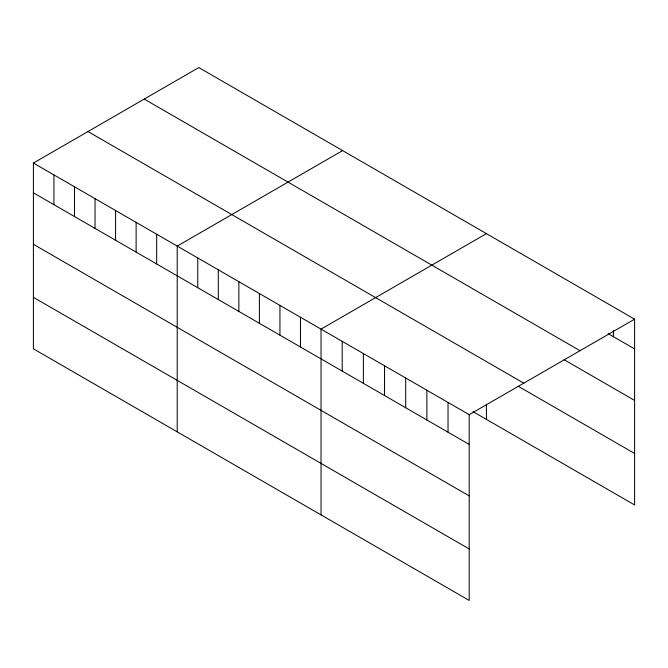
<?xml version="1.0" encoding="UTF-8"?>
<svg xmlns="http://www.w3.org/2000/svg" width="668" height="668" viewBox="0 0 668 668"><rect width="100%" height="100%" fill="white"/><g stroke="black" fill="none" stroke-linecap="round" stroke-linejoin="round"><path stroke-width="1" d="M33.4 163.059L469.203 414.669L469.203 600.432L33.4 348.821L33.4 163.059L198.797 67.568L634.6 319.179L634.6 504.941L473.027 411.655M342.609 150.601L177.212 246.091L177.212 431.854M486.429 233.633L321.032 329.124L321.032 514.886M469.203 414.669L634.6 319.179M608.139 333.649L634.6 348.93M144.213 99.081L580.016 350.692M564.043 359.676L634.6 400.416M87.984 131.546L523.787 383.156M518.176 386.238L634.6 453.455M33.4 192.81L469.203 444.42M33.4 244.288L469.203 495.898M33.4 297.335L469.203 548.946M613.433 330.551L613.433 336.705M486.429 404.249L486.429 419.395M448.036 402.445L448.036 432.196M426.869 390.229L426.869 419.972M405.701 378.004L405.701 407.756M384.534 365.788L384.534 395.531M363.367 353.564L363.367 383.315M342.2 341.34L342.2 371.091M300.483 317.258L300.483 347.009M279.942 305.401L279.942 335.144M259.393 293.536L259.393 323.287M238.852 281.679L238.852 311.422M218.302 269.814L218.302 299.565M197.761 257.948L197.761 287.699M156.671 234.226L156.671 263.977M136.122 222.369L136.122 252.112M115.581 210.503L115.581 240.255M95.031 198.647L95.031 228.389M74.49 186.781L74.49 216.532M53.941 174.924L53.941 204.667"/></g></svg>
